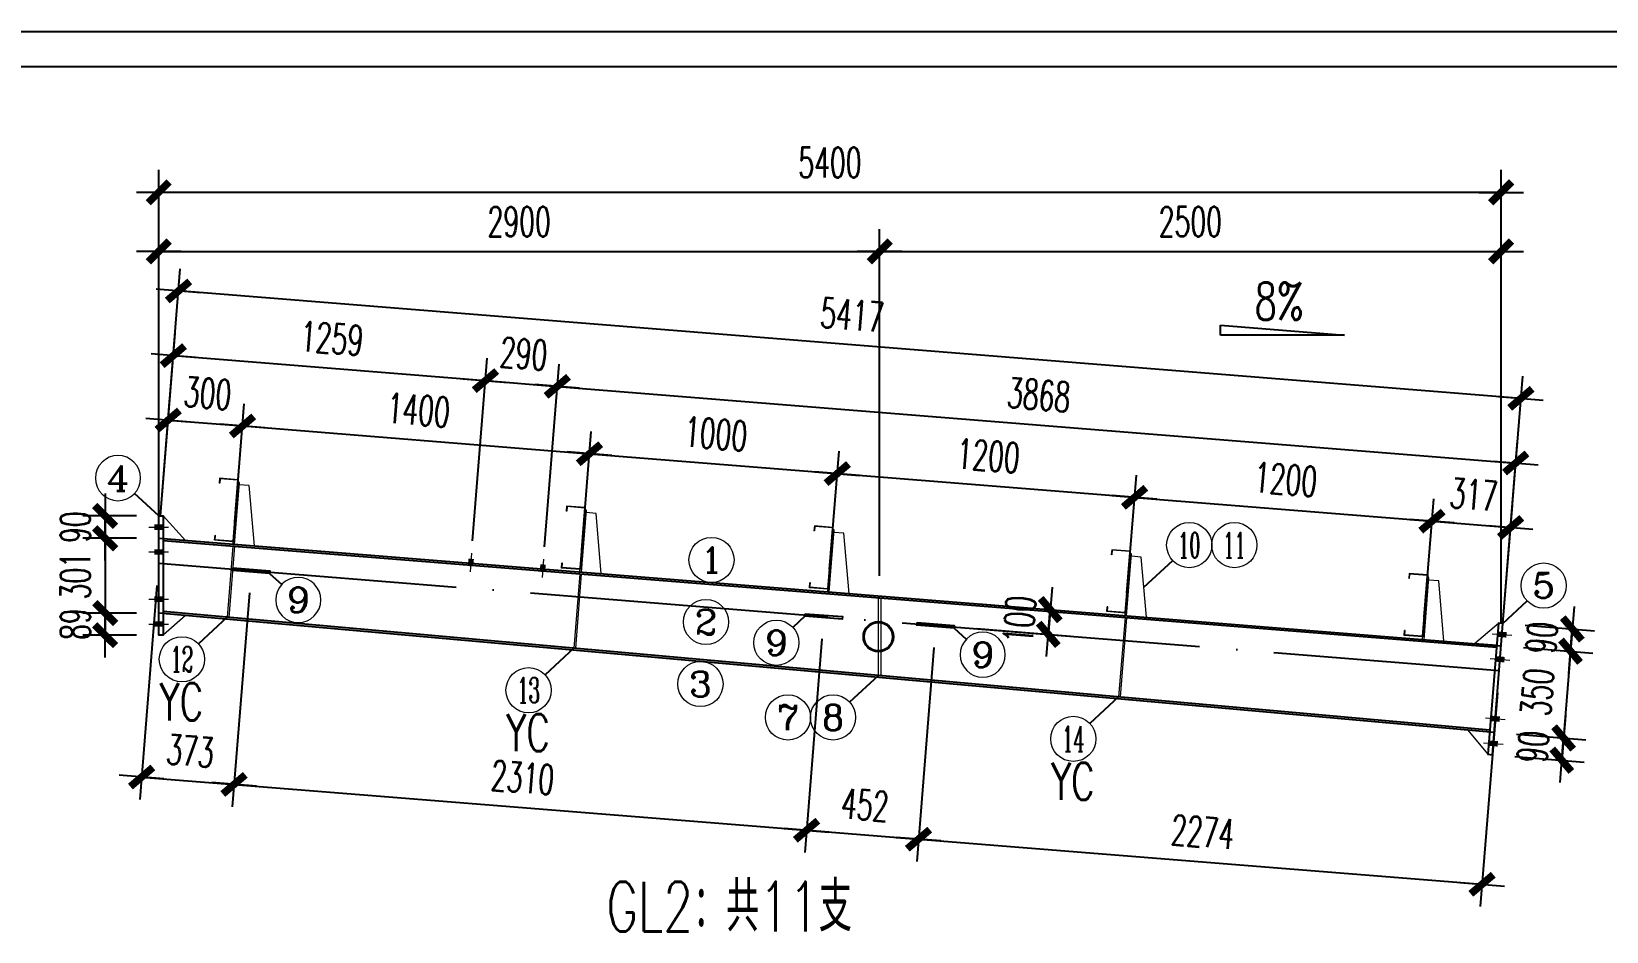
# Model space of a CAD drawing. Header units: inches. Extents: x 129725932 to 129894734, y 55771230 to 55809283.
# Drawn here: x 129803317 to 129809653, y 55805662 to 55809283 of the extents above; entities that cross this region are included whole.
import ezdxf
from ezdxf.enums import TextEntityAlignment as Align

# ---------------------------------------------------------------- set-up
doc = ezdxf.new("R2010")
doc.units = ezdxf.units.IN
doc.header["$MEASUREMENT"] = 0
doc.linetypes.add('ACAD_ISO04W100', pattern=[30, 24, -3, 0, -3])
for name, color, linetype in [('8', 4, 'Continuous'), ('TK', 140, 'Continuous'), ('尺寸标注', 8, 'Continuous'), ('文字', 4, 'Continuous'), ('细线', 37, 'Continuous'), ('轴线', 1, 'ACAD_ISO04W100'), ('钢柱', 6, 'Continuous'), ('钢梁', 3, 'Continuous')]:
    doc.layers.add(name, color=color, linetype=linetype)
for name, color, linetype, lineweight in [('Bolt', 252, 'Continuous', 9), ('灰线', 253, 'Continuous', 5), ('钢架', 7, 'Continuous', 25), ('黄线', 2, 'Continuous', 13)]:
    doc.layers.add(name, color=color, linetype=linetype, lineweight=lineweight)
doc.styles.add('ARIAL', font='swisscl.ttf', dxfattribs={"width": 0.7})
doc.styles.add('COMPLEX', font='COMPLEX')
doc.styles.add('DIM_FONT', font='romans.shx', dxfattribs={"width": 0.618, "bigfont": '1hztxt.shx'})
doc.styles.add('HZXY', font='romand.shx', dxfattribs={"bigfont": 'hzxy.shx'})
doc.dimstyles.new('WGH(1)', dxfattribs={"dimscale": 1.2, "dimtxt": 100, "dimasz": 0.5, "dimexe": 75, "dimexo": 75, "dimgap": 50, "dimtad": 1, "dimdec": 0, "dimzin": 0, "dimdsep": 46, "dimtxsty": 'DIM_FONT', "dimblk1": '_DIMX', "dimblk2": '_DIMX', "dimsah": 1, "dimcen": 0.09, "dimclrd": 3, "dimclre": 3, "dimclrt": 7, "dimadec": 0, "dimazin": 0, "dimtfac": 1, "dimtdec": 0, "dimtix": 1, "dimtmove": 2, "dimatfit": 3, "dimldrblk": '_DIMX', "dimfxl": 0, "dimtolj": 1, "dimtzin": 0, "dimarcsym": 0})

# ---------------------------------------------------------------- blocks, each defined once
blk = doc.blocks.new('TK')
at = {"layer": 'TK', "lineweight": -3}
for p, q in [((6334425.8, 2870306.6), (6350948.5, 2870306.6)), ((6334425.8, 2870306.6), (6350948.5, 2870306.6)), ((6334425.8, 2870306.6), (6350948.5, 2870306.6)), ((6334425.8, 2870306.6), (6350948.5, 2870306.6)), ((6334917, 2870110.2), (6350752, 2870110.2)), ((6334917, 2870110.2), (6350752, 2870110.2))]:
    blk.add_line(p, q, dxfattribs=at)
for tag, height, style, width, p in [('PROJECT-NAME', 98.2, 'HZXY', 0.8, (6344531.8, 2859366.2)), ('ITEM-NAME', 98.2, 'HZXY', 0.8, (6346423, 2859369.9)), ('DISCIPLINE', 58.9, 'HZXY', 1, (6349472.7, 2859435.4)), ('STATUS', 58.9, 'HZXY', 0.8, (6350406.5, 2859350.8)), ('版本号', 58.9, 'HZXY', 1, (6342281.9, 2859251.5)), ('REWORK-DATE', 58.9, 'ARIAL', 1, (6342814.4, 2859259)), ('DRAWING-TITLE', 98.2, 'HZXY', 0.8, (6347969.5, 2859229.5)), ('SCALE', 58.9, 'ARIAL', 1, (6349470.2, 2859271.1)), ('DRAWING-TITLE', 98.2, 'HZXY', 0.8, (6347970.5, 2859098.8)), ('版本号', 58.9, 'HZXY', 1, (6342281.9, 2859078.2)), ('REWORK-DATE', 58.9, 'ARIAL', 1, (6342814.4, 2859087.1)), ('DATE', 58.9, 'ARIAL', 1, (6349468, 2859092.1)), ('PROJECT-NUMBER', 58.9, 'ARIAL', 0.9, (6350395.7, 2859013.3)), ('DRAWING-TITLE', 98.2, 'HZXY', 0.8, (6347972.1, 2858962.5)), ('版本号', 58.9, 'HZXY', 1, (6342281.9, 2858912.2)), ('REWORK-DATE', 58.9, 'ARIAL', 1, (6342814.4, 2858915.2)), ('DRAWING-NUMBER', 58.9, 'ARIAL', 1, (6349470.8, 2858922))]:
    blk.add_attdef(tag, text='', height=height, dxfattribs=dict(at, style=style, width=width)).set_placement(p, align=Align.MIDDLE)
blk = doc.blocks.new('CC250')
at = {"layer": '黄线'}
for p, q in [((128542847.9, 56084036), (128542863.8, 56084278.8)), ((128542863.8, 56084278.8), (128542903.6, 56084282.7)), ((128542902.6, 56084292.7), (128542908.6, 56084293.3)), ((128542927.5, 56084043.9), (128542902.6, 56084292.7)), ((128542906.6, 56084252.9), (128542914.7, 56084253.7)), ((128542907.6, 56084303.2), (128542982.2, 56084310.7)), ((128542907.6, 56084303.2), (128542932.4, 56084054.5)), ((128542933.4, 56084044.5), (128542908.6, 56084293.3)), ((128542910, 56084301.3), (128542980.2, 56084308.3)), ((128542910, 56084301.3), (128542934.4, 56084056.9)), ((128542980.2, 56084308.3), (128542982, 56084290.6)), ((128542982, 56084290.6), (128542984.2, 56084290.8)), ((128542982.2, 56084310.7), (128542984.2, 56084290.8)), ((128542921.5, 56084103.6), (128542929.6, 56084104.4)), ((128542932.4, 56084054.5), (128543007.1, 56084061.9)), ((128542934.4, 56084056.9), (128543004.7, 56084063.9)), ((128543002.9, 56084081.6), (128543005.1, 56084081.8)), ((128543004.7, 56084063.9), (128543002.9, 56084081.6)), ((128543007.1, 56084061.9), (128543005.1, 56084081.8)), ((128542933.4, 56084044.5), (128542847.9, 56084036))]:
    blk.add_line(p, q, dxfattribs=at)
at = {"layer": '黄线', "const_width": 14}
for points in [[(128542906.6, 56084252.9), (128542914.7, 56084253.7)], [(128542921.5, 56084103.6), (128542929.6, 56084104.4)]]:
    blk.add_lwpolyline(points, dxfattribs=at)
blk = doc.blocks.new('轴线标号')
at = {"lineweight": 13}
blk.add_circle((0, 0), 0.5, dxfattribs=at)
at = {"layer": '钢架', "lineweight": 13, "style": 'COMPLEX', "width": 1.041667}
blk.add_attdef('A', text='', height=0.56, dxfattribs=at).set_placement((-0.25, -0.28), (0.25, -0.28), align=Align.FIT)
blk = doc.blocks.new('_DIMX')
blk.add_line((-150, 0), (150, 0))
at = {"const_width": 50}
blk.add_lwpolyline([(-70, -70), (70, 70)], dxfattribs=at)
blk = doc.blocks.new('*D316')
at = {"layer": 'Defpoints', "color": 0}
for p in [(129803829.1, 55807334.2), (129803613.7, 55807244.2), (129803829.1, 55807244.2)]:
    blk.add_point(p, dxfattribs=at)
at = {"layer": '尺寸标注', "color": 3, "lineweight": -2}
for p, q in [((129803739.1, 55807334.2), (129803523.7, 55807334.2)), ((129803613.7, 55807334.8), (129803613.7, 55807335.4)), ((129803613.7, 55807334.2), (129803613.7, 55807244.2)), ((129803739.1, 55807244.2), (129803523.7, 55807244.2)), ((129803613.7, 55807243.6), (129803613.7, 55807243))]:
    blk.add_line(p, q, dxfattribs=at)
at = {"layer": '尺寸标注', "color": 3, "lineweight": -2, "xscale": 0.5999999999999995, "yscale": 0.5999999999999995, "zscale": 0.5999999999999995}
for p, rotation in [((129803613.7, 55807334.2), 270), ((129803613.7, 55807244.2), 90)]:
    blk.add_blockref('_DIMX', p, dxfattribs=dict(at, rotation=rotation))
at = {"layer": '尺寸标注', "color": 7, "insert": (129803493.7, 55807289.2), "char_height": 120, "attachment_point": 5, "rotation": 90, "style": 'DIM_FONT'}
blk.add_mtext('\\A1;90', dxfattribs=at)
blk = doc.blocks.new('*D317')
at = {"layer": 'Defpoints', "color": 0}
for p in [(129803829.1, 55807244.2), (129803613.7, 55806943.3), (129803829.1, 55806943.3)]:
    blk.add_point(p, dxfattribs=at)
at = {"layer": '尺寸标注', "color": 3, "lineweight": -2}
for p, q in [((129803739.1, 55807244.2), (129803523.7, 55807244.2)), ((129803613.7, 55807243.6), (129803613.7, 55806943.9)), ((129803739.1, 55806943.3), (129803523.7, 55806943.3))]:
    blk.add_line(p, q, dxfattribs=at)
at = {"layer": '尺寸标注', "color": 3, "lineweight": -2, "xscale": 0.5999999999999995, "yscale": 0.5999999999999995, "zscale": 0.5999999999999995}
for p, rotation in [((129803613.7, 55807244.2), 90), ((129803613.7, 55806943.3), 270)]:
    blk.add_blockref('_DIMX', p, dxfattribs=dict(at, rotation=rotation))
at = {"layer": '尺寸标注', "color": 7, "insert": (129803493.7, 55807093.8), "char_height": 120, "attachment_point": 5, "rotation": 90, "style": 'DIM_FONT'}
blk.add_mtext('\\A1;301', dxfattribs=at)
blk = doc.blocks.new('*D318')
at = {"layer": 'Defpoints', "color": 0}
for p in [(129803829.1, 55806943.3), (129803613.7, 55806854.2), (129803829.1, 55806854.2)]:
    blk.add_point(p, dxfattribs=at)
at = {"layer": '尺寸标注', "color": 3, "lineweight": -2}
for p, q in [((129803739.1, 55806943.3), (129803523.7, 55806943.3)), ((129803613.7, 55806943.9), (129803613.7, 55806944.5)), ((129803613.7, 55806943.3), (129803613.7, 55806854.2)), ((129803739.1, 55806854.2), (129803523.7, 55806854.2)), ((129803613.7, 55806853.6), (129803613.7, 55806853))]:
    blk.add_line(p, q, dxfattribs=at)
at = {"layer": '尺寸标注', "color": 3, "lineweight": -2, "xscale": 0.5999999999999995, "yscale": 0.5999999999999995, "zscale": 0.5999999999999995}
for p, rotation in [((129803613.7, 55806943.3), 270), ((129803613.7, 55806854.2), 90)]:
    blk.add_blockref('_DIMX', p, dxfattribs=dict(at, rotation=rotation))
at = {"layer": '尺寸标注', "color": 7, "insert": (129803493.7, 55806898.8), "char_height": 120, "attachment_point": 5, "rotation": 90, "style": 'DIM_FONT'}
blk.add_mtext('\\A1;89', dxfattribs=at)
blk = doc.blocks.new('*D319')
at = {"layer": 'Defpoints', "color": 0}
for p in [(129809236.3, 55806901.9), (129809229.1, 55806812.2), (129809508.3, 55806789.9)]:
    blk.add_point(p, dxfattribs=at)
at = {"layer": '尺寸标注', "color": 3, "lineweight": -2}
for p, q in [((129809326, 55806894.8), (129809605.2, 55806872.4)), ((129809515.5, 55806879.6), (129809508.3, 55806789.9)), ((129809515.5, 55806880.2), (129809515.6, 55806880.8)), ((129809318.8, 55806805.1), (129809598, 55806782.7)), ((129809508.3, 55806789.3), (129809508.2, 55806788.7))]:
    blk.add_line(p, q, dxfattribs=at)
at = {"layer": '尺寸标注', "color": 3, "lineweight": -2, "xscale": 0.5999999999999995, "yscale": 0.5999999999999995, "zscale": 0.5999999999999995}
for p, rotation in [((129809515.5, 55806879.6), 265.4260787487988), ((129809508.3, 55806789.9), 85.4260787487988)]:
    blk.add_blockref('_DIMX', p, dxfattribs=dict(at, rotation=rotation))
at = {"layer": '尺寸标注', "color": 7, "insert": (129809392.3, 55806844.3), "char_height": 120, "attachment_point": 5, "rotation": 85.42608, "style": 'DIM_FONT'}
blk.add_mtext('\\A1;90', dxfattribs=at)
blk = doc.blocks.new('*D320')
at = {"layer": 'Defpoints', "color": 0}
for p in [(129809229.1, 55806812.2), (129809201.2, 55806463.4), (129809480.4, 55806441)]:
    blk.add_point(p, dxfattribs=at)
at = {"layer": '尺寸标注', "color": 3, "lineweight": -2}
for p, q in [((129809318.8, 55806805.1), (129809598, 55806782.7)), ((129809508.3, 55806789.3), (129809480.5, 55806441.6)), ((129809290.9, 55806456.2), (129809570.1, 55806433.8))]:
    blk.add_line(p, q, dxfattribs=at)
at = {"layer": '尺寸标注', "color": 3, "lineweight": -2, "xscale": 0.5999999999999995, "yscale": 0.5999999999999995, "zscale": 0.5999999999999995}
for p, rotation in [((129809508.3, 55806789.9), 85.4260787488094), ((129809480.4, 55806441), 265.4260787488093)]:
    blk.add_blockref('_DIMX', p, dxfattribs=dict(at, rotation=rotation))
at = {"layer": '尺寸标注', "color": 7, "insert": (129809374.7, 55806625), "char_height": 120, "attachment_point": 5, "rotation": 85.42608, "style": 'DIM_FONT'}
blk.add_mtext('\\A1;350', dxfattribs=at)
blk = doc.blocks.new('*D321')
at = {"layer": 'Defpoints', "color": 0}
for p in [(129809201.2, 55806463.4), (129809194, 55806373.6), (129809473.2, 55806351.3)]:
    blk.add_point(p, dxfattribs=at)
at = {"layer": '尺寸标注', "color": 3, "lineweight": -2}
for p, q in [((129809290.9, 55806456.2), (129809570.1, 55806433.8)), ((129809480.4, 55806441), (129809473.2, 55806351.3)), ((129809480.5, 55806441.6), (129809480.5, 55806442.2)), ((129809283.7, 55806366.5), (129809562.9, 55806344.1)), ((129809473.2, 55806350.7), (129809473.1, 55806350.1))]:
    blk.add_line(p, q, dxfattribs=at)
at = {"layer": '尺寸标注', "color": 3, "lineweight": -2, "xscale": 0.5999999999999995, "yscale": 0.5999999999999995, "zscale": 0.5999999999999995}
for p, rotation in [((129809480.4, 55806441), 265.4260787488093), ((129809473.2, 55806351.3), 85.42607874880937)]:
    blk.add_blockref('_DIMX', p, dxfattribs=dict(at, rotation=rotation))
at = {"layer": '尺寸标注', "color": 7, "insert": (129809357.2, 55806405.7), "char_height": 120, "attachment_point": 5, "rotation": 85.42608, "style": 'DIM_FONT'}
blk.add_mtext('\\A1;90', dxfattribs=at)
blk = doc.blocks.new('*D322')
at = {"layer": 'Defpoints', "color": 0}
for p in [(129804166.2, 55807696), (129803829.1, 55807244.2), (129804128.2, 55807220.3)]:
    blk.add_point(p, dxfattribs=at)
at = {"layer": '尺寸标注', "color": 3, "lineweight": -2}
for p, q in [((129803836.3, 55807333.9), (129803874.3, 55807809.7)), ((129804135.3, 55807310), (129804173.4, 55807785.7)), ((129803866.6, 55807720), (129803866, 55807720)), ((129803867.2, 55807719.9), (129804166.2, 55807696)), ((129804166.8, 55807696), (129804167.4, 55807695.9))]:
    blk.add_line(p, q, dxfattribs=at)
at = {"layer": '尺寸标注', "color": 3, "lineweight": -2, "xscale": 0.5999999999999995, "yscale": 0.5999999999999995, "zscale": 0.5999999999999995}
for p, rotation in [((129803867.2, 55807719.9), 355.4260785139456), ((129804166.2, 55807696), 175.4260785139456)]:
    blk.add_blockref('_DIMX', p, dxfattribs=dict(at, rotation=rotation))
at = {"layer": '尺寸标注', "color": 7, "insert": (129804026.3, 55807827.6), "char_height": 120, "attachment_point": 5, "rotation": 355.42608, "style": 'DIM_FONT'}
blk.add_mtext('\\A1;300', dxfattribs=at)
blk = doc.blocks.new('*D323')
at = {"layer": 'Defpoints', "color": 0}
for p in [(129805561.8, 55807584.4), (129804128.2, 55807220.3), (129805523.7, 55807108.7)]:
    blk.add_point(p, dxfattribs=at)
at = {"layer": '尺寸标注', "color": 3, "lineweight": -2}
for p, q in [((129804135.3, 55807310), (129804173.4, 55807785.7)), ((129804166.8, 55807696), (129805561.2, 55807584.4)), ((129805530.9, 55807198.4), (129805568.9, 55807674.1))]:
    blk.add_line(p, q, dxfattribs=at)
at = {"layer": '尺寸标注', "color": 3, "lineweight": -2, "xscale": 0.5999999999999995, "yscale": 0.5999999999999995, "zscale": 0.5999999999999995}
for p, rotation in [((129804166.2, 55807696), 175.4260785139443), ((129805561.8, 55807584.4), 355.4260785139444)]:
    blk.add_blockref('_DIMX', p, dxfattribs=dict(at, rotation=rotation))
at = {"layer": '尺寸标注', "color": 7, "insert": (129804873.6, 55807759.8), "char_height": 120, "attachment_point": 5, "rotation": 355.42608, "style": 'DIM_FONT'}
blk.add_mtext('\\A1;1400', dxfattribs=at)
blk = doc.blocks.new('*D324')
at = {"layer": 'Defpoints', "color": 0}
for p in [(129806558.6, 55807504.6), (129805523.7, 55807108.7), (129806520.5, 55807028.9)]:
    blk.add_point(p, dxfattribs=at)
at = {"layer": '尺寸标注', "color": 3, "lineweight": -2}
for p, q in [((129805530.9, 55807198.4), (129805568.9, 55807674.1)), ((129805562.4, 55807584.3), (129806558, 55807504.7)), ((129806527.7, 55807118.6), (129806565.7, 55807594.3))]:
    blk.add_line(p, q, dxfattribs=at)
at = {"layer": '尺寸标注', "color": 3, "lineweight": -2, "xscale": 0.5999999999999995, "yscale": 0.5999999999999995, "zscale": 0.5999999999999995}
for p, rotation in [((129805561.8, 55807584.4), 175.4260785139443), ((129806558.6, 55807504.6), 355.4260785139444)]:
    blk.add_blockref('_DIMX', p, dxfattribs=dict(at, rotation=rotation))
at = {"layer": '尺寸标注', "color": 7, "insert": (129806069.7, 55807664.1), "char_height": 120, "attachment_point": 5, "rotation": 355.42608, "style": 'DIM_FONT'}
blk.add_mtext('\\A1;1000', dxfattribs=at)
blk = doc.blocks.new('*D325')
at = {"layer": 'Defpoints', "color": 0}
for p in [(129807754.7, 55807408.9), (129806520.5, 55807028.9), (129807716.7, 55806933.2)]:
    blk.add_point(p, dxfattribs=at)
at = {"layer": '尺寸标注', "color": 3, "lineweight": -2}
for p, q in [((129806527.7, 55807118.6), (129806565.7, 55807594.3)), ((129806559.2, 55807504.6), (129807754.1, 55807409)), ((129807723.9, 55807022.9), (129807761.9, 55807498.6))]:
    blk.add_line(p, q, dxfattribs=at)
at = {"layer": '尺寸标注', "color": 3, "lineweight": -2, "xscale": 0.5999999999999995, "yscale": 0.5999999999999995, "zscale": 0.5999999999999995}
for p, rotation in [((129806558.6, 55807504.6), 175.4260785139443), ((129807754.7, 55807408.9), 355.4260785139444)]:
    blk.add_blockref('_DIMX', p, dxfattribs=dict(at, rotation=rotation))
at = {"layer": '尺寸标注', "color": 7, "insert": (129807166.2, 55807576.4), "char_height": 120, "attachment_point": 5, "rotation": 355.42608, "style": 'DIM_FONT'}
blk.add_mtext('\\A1;1200', dxfattribs=at)
blk = doc.blocks.new('*D326')
at = {"layer": 'Defpoints', "color": 0}
for p in [(129808950.9, 55807313.2), (129807716.7, 55806933.2), (129808912.9, 55806837.5)]:
    blk.add_point(p, dxfattribs=at)
at = {"layer": '尺寸标注', "color": 3, "lineweight": -2}
for p, q in [((129807723.9, 55807022.9), (129807761.9, 55807498.6)), ((129807755.3, 55807408.9), (129808950.3, 55807313.3)), ((129808920, 55806927.2), (129808958.1, 55807403))]:
    blk.add_line(p, q, dxfattribs=at)
at = {"layer": '尺寸标注', "color": 3, "lineweight": -2, "xscale": 0.5999999999999995, "yscale": 0.5999999999999995, "zscale": 0.5999999999999995}
for p, rotation in [((129807754.7, 55807408.9), 175.4260785139443), ((129808950.9, 55807313.2), 355.4260785139444)]:
    blk.add_blockref('_DIMX', p, dxfattribs=dict(at, rotation=rotation))
at = {"layer": '尺寸标注', "color": 7, "insert": (129808362.4, 55807480.7), "char_height": 120, "attachment_point": 5, "rotation": 355.42608, "style": 'DIM_FONT'}
blk.add_mtext('\\A1;1200', dxfattribs=at)
blk = doc.blocks.new('*D327')
at = {"layer": 'Defpoints', "color": 0}
for p in [(129809267.2, 55807287.9), (129808912.9, 55806837.5), (129809229.1, 55806812.2)]:
    blk.add_point(p, dxfattribs=at)
at = {"layer": '尺寸标注', "color": 3, "lineweight": -2}
for p, q in [((129808920, 55806927.2), (129808958.1, 55807403)), ((129809236.3, 55806901.9), (129809274.3, 55807377.7)), ((129808951.5, 55807313.2), (129809266.6, 55807288))]:
    blk.add_line(p, q, dxfattribs=at)
at = {"layer": '尺寸标注', "color": 3, "lineweight": -2, "xscale": 0.5999999999999995, "yscale": 0.5999999999999995, "zscale": 0.5999999999999995}
for p, rotation in [((129808950.9, 55807313.2), 175.4260785139443), ((129809267.2, 55807287.9), 355.4260785139444)]:
    blk.add_blockref('_DIMX', p, dxfattribs=dict(at, rotation=rotation))
at = {"layer": '尺寸标注', "color": 7, "insert": (129809118.6, 55807420.2), "char_height": 120, "attachment_point": 5, "rotation": 355.42608, "style": 'DIM_FONT'}
blk.add_mtext('\\A1;317', dxfattribs=at)
blk = doc.blocks.new('*D328')
at = {"layer": 'Defpoints', "color": 0}
for p in [(129805143.4, 55807878.6), (129803829.1, 55807244.2), (129805084.6, 55807143.8)]:
    blk.add_point(p, dxfattribs=at)
at = {"layer": '尺寸标注', "color": 3, "lineweight": -2}
for p, q in [((129803836.3, 55807333.9), (129803895.1, 55808068.8)), ((129803888.5, 55807979), (129805142.8, 55807878.7)), ((129805091.7, 55807233.5), (129805150.5, 55807968.4))]:
    blk.add_line(p, q, dxfattribs=at)
at = {"layer": '尺寸标注', "color": 3, "lineweight": -2, "xscale": 0.5999999999999995, "yscale": 0.5999999999999995, "zscale": 0.5999999999999995}
for p, rotation in [((129803887.9, 55807979.1), 175.426078740437), ((129805143.4, 55807878.6), 355.426078740437)]:
    blk.add_blockref('_DIMX', p, dxfattribs=dict(at, rotation=rotation))
at = {"layer": '尺寸标注', "color": 7, "insert": (129804525.2, 55808048.5), "char_height": 120, "attachment_point": 5, "rotation": 355.42608, "style": 'DIM_FONT'}
blk.add_mtext('\\A1;1259', dxfattribs=at)
blk = doc.blocks.new('*D329')
at = {"layer": 'Defpoints', "color": 0}
for p in [(129805432.4, 55807855.5), (129805084.6, 55807143.8), (129805373.6, 55807120.7)]:
    blk.add_point(p, dxfattribs=at)
at = {"layer": '尺寸标注', "color": 3, "lineweight": -2}
for p, q in [((129805091.7, 55807233.5), (129805150.5, 55807968.4)), ((129805380.8, 55807210.4), (129805439.6, 55807945.2)), ((129805142.8, 55807878.7), (129805142.2, 55807878.7)), ((129805143.4, 55807878.6), (129805432.4, 55807855.5)), ((129805433, 55807855.5), (129805433.6, 55807855.4))]:
    blk.add_line(p, q, dxfattribs=at)
at = {"layer": '尺寸标注', "color": 3, "lineweight": -2, "xscale": 0.5999999999999995, "yscale": 0.5999999999999995, "zscale": 0.5999999999999995}
for p, rotation in [((129805143.4, 55807878.6), 355.426078740438), ((129805432.4, 55807855.5), 175.426078740438)]:
    blk.add_blockref('_DIMX', p, dxfattribs=dict(at, rotation=rotation))
at = {"layer": '尺寸标注', "color": 7, "insert": (129805297.5, 55807986.7), "char_height": 120, "attachment_point": 5, "rotation": 355.42608, "style": 'DIM_FONT'}
blk.add_mtext('\\A1;290', dxfattribs=at)
blk = doc.blocks.new('*D330')
at = {"layer": 'Defpoints', "color": 0}
for p in [(129809287.9, 55807547.1), (129805373.6, 55807120.7), (129809229.1, 55806812.2)]:
    blk.add_point(p, dxfattribs=at)
at = {"layer": '尺寸标注', "color": 3, "lineweight": -2}
for p, q in [((129805380.8, 55807210.4), (129805439.6, 55807945.2)), ((129805433, 55807855.5), (129809287.3, 55807547.1)), ((129809236.3, 55806901.9), (129809295.1, 55807636.8))]:
    blk.add_line(p, q, dxfattribs=at)
at = {"layer": '尺寸标注', "color": 3, "lineweight": -2, "xscale": 0.5999999999999995, "yscale": 0.5999999999999995, "zscale": 0.5999999999999995}
for p, rotation in [((129805432.4, 55807855.5), 175.426078740438), ((129809287.9, 55807547.1), 355.426078740438)]:
    blk.add_blockref('_DIMX', p, dxfattribs=dict(at, rotation=rotation))
at = {"layer": '尺寸标注', "color": 7, "insert": (129807369.7, 55807820.9), "char_height": 120, "attachment_point": 5, "rotation": 355.42608, "style": 'DIM_FONT'}
blk.add_mtext('\\A1;3868', dxfattribs=at)
blk = doc.blocks.new('*D331')
at = {"layer": 'Defpoints', "color": 0}
for p in [(129803908.7, 55808239.2), (129803829.1, 55807244.2), (129809229.1, 55806812.2)]:
    blk.add_point(p, dxfattribs=at)
at = {"layer": '尺寸标注', "color": 3, "lineweight": -2}
for p, q in [((129803836.3, 55807333.9), (129803915.9, 55808328.9)), ((129809308.1, 55807807.2), (129803909.3, 55808239.1)), ((129809236.3, 55806901.9), (129809315.9, 55807896.9))]:
    blk.add_line(p, q, dxfattribs=at)
at = {"layer": '尺寸标注', "color": 3, "lineweight": -2, "xscale": 0.5999999999999995, "yscale": 0.5999999999999995, "zscale": 0.5999999999999995}
for p, rotation in [((129803908.7, 55808239.2), 175.4260787402563), ((129809308.7, 55807807.2), 355.4260787402562)]:
    blk.add_blockref('_DIMX', p, dxfattribs=dict(at, rotation=rotation))
at = {"layer": '尺寸标注', "color": 7, "insert": (129806618.3, 55808142.8), "char_height": 120, "attachment_point": 5, "rotation": 355.42608, "style": 'DIM_FONT'}
blk.add_mtext('\\A1;5417', dxfattribs=at)
blk = doc.blocks.new('*D332')
at = {"layer": 'Defpoints', "color": 0}
for p in [(129806729.1, 55808398.3), (129803829.1, 55807244.2), (129806729.1, 55807003.8)]:
    blk.add_point(p, dxfattribs=at)
at = {"layer": '尺寸标注', "color": 3, "lineweight": -2}
for p, q in [((129803829.1, 55807334.2), (129803829.1, 55808488.3)), ((129806729.1, 55807093.8), (129806729.1, 55808488.3)), ((129803829.7, 55808398.3), (129806728.5, 55808398.3))]:
    blk.add_line(p, q, dxfattribs=at)
at = {"layer": '尺寸标注', "color": 3, "lineweight": -2, "xscale": 0.5999999999999995, "yscale": 0.5999999999999995, "zscale": 0.5999999999999995, "rotation": 180}
blk.add_blockref('_DIMX', (129803829.1, 55808398.3), dxfattribs=at)
at = {"layer": '尺寸标注', "color": 3, "lineweight": -2, "xscale": 0.5999999999999995, "yscale": 0.5999999999999995, "zscale": 0.5999999999999995}
blk.add_blockref('_DIMX', (129806729.1, 55808398.3), dxfattribs=at)
at = {"layer": '尺寸标注', "color": 7, "insert": (129805279.1, 55808518.3), "char_height": 120, "attachment_point": 5, "style": 'DIM_FONT'}
blk.add_mtext('\\A1;2900', dxfattribs=at)
blk = doc.blocks.new('*D333')
at = {"layer": 'Defpoints', "color": 0}
for p in [(129809229.1, 55808398.3), (129806729.1, 55807003.8), (129809229.1, 55806812.2)]:
    blk.add_point(p, dxfattribs=at)
at = {"layer": '尺寸标注', "color": 3, "lineweight": -2}
for p, q in [((129806729.1, 55807093.8), (129806729.1, 55808488.3)), ((129809229.1, 55806902.2), (129809229.1, 55808488.3)), ((129806729.7, 55808398.3), (129809228.5, 55808398.3))]:
    blk.add_line(p, q, dxfattribs=at)
at = {"layer": '尺寸标注', "color": 3, "lineweight": -2, "xscale": 0.5999999999999995, "yscale": 0.5999999999999995, "zscale": 0.5999999999999995, "rotation": 180}
blk.add_blockref('_DIMX', (129806729.1, 55808398.3), dxfattribs=at)
at = {"layer": '尺寸标注', "color": 3, "lineweight": -2, "xscale": 0.5999999999999995, "yscale": 0.5999999999999995, "zscale": 0.5999999999999995}
blk.add_blockref('_DIMX', (129809229.1, 55808398.3), dxfattribs=at)
at = {"layer": '尺寸标注', "color": 7, "insert": (129807979.1, 55808518.3), "char_height": 120, "attachment_point": 5, "style": 'DIM_FONT'}
blk.add_mtext('\\A1;2500', dxfattribs=at)
blk = doc.blocks.new('*D334')
at = {"layer": 'Defpoints', "color": 0}
for p in [(129803829.1, 55808636), (129803829.1, 55807244.2), (129809229.1, 55806812.2)]:
    blk.add_point(p, dxfattribs=at)
at = {"layer": '尺寸标注', "color": 3, "lineweight": -2}
for p, q in [((129803829.1, 55807334.2), (129803829.1, 55808726)), ((129809229.1, 55806902.2), (129809229.1, 55808726)), ((129809228.5, 55808636), (129803829.7, 55808636))]:
    blk.add_line(p, q, dxfattribs=at)
at = {"layer": '尺寸标注', "color": 3, "lineweight": -2, "xscale": 0.5999999999999995, "yscale": 0.5999999999999995, "zscale": 0.5999999999999995, "rotation": 180}
blk.add_blockref('_DIMX', (129803829.1, 55808636), dxfattribs=at)
at = {"layer": '尺寸标注', "color": 3, "lineweight": -2, "xscale": 0.5999999999999995, "yscale": 0.5999999999999995, "zscale": 0.5999999999999995}
blk.add_blockref('_DIMX', (129809229.1, 55808636), dxfattribs=at)
at = {"layer": '尺寸标注', "color": 7, "insert": (129806529.1, 55808756), "char_height": 120, "attachment_point": 5, "style": 'DIM_FONT'}
blk.add_mtext('\\A1;5400', dxfattribs=at)
blk = doc.blocks.new('*D335')
at = {"layer": 'Defpoints', "color": 0}
for p in [(129803829.1, 55807143.9), (129804200.9, 55807114.2), (129804132.1, 55806254)]:
    blk.add_point(p, dxfattribs=at)
at = {"layer": '尺寸标注', "color": 3, "lineweight": -2}
for p, q in [((129803821.9, 55807054.2), (129803753.1, 55806194)), ((129804193.7, 55807024.5), (129804124.9, 55806164.3)), ((129803760.9, 55806283.7), (129804131.5, 55806254))]:
    blk.add_line(p, q, dxfattribs=at)
at = {"layer": '尺寸标注', "color": 3, "lineweight": -2, "xscale": 0.5999999999999995, "yscale": 0.5999999999999995, "zscale": 0.5999999999999995}
for p, rotation in [((129803760.3, 55806283.7), 175.4260667029471), ((129804132.1, 55806254), 355.426066702947)]:
    blk.add_blockref('_DIMX', p, dxfattribs=dict(at, rotation=rotation))
at = {"layer": '尺寸标注', "color": 7, "insert": (129803955.8, 55806388.5), "char_height": 120, "attachment_point": 5, "rotation": 355.42607, "style": 'DIM_FONT'}
blk.add_mtext('\\A1;373', dxfattribs=at)
blk = doc.blocks.new('*D336')
at = {"layer": 'Defpoints', "color": 0}
for p in [(129804200.9, 55807114.2), (129806504, 55806929.9), (129806435.2, 55806069.7)]:
    blk.add_point(p, dxfattribs=at)
at = {"layer": '尺寸标注', "color": 3, "lineweight": -2}
for p, q in [((129804193.7, 55807024.5), (129804124.9, 55806164.3)), ((129806496.8, 55806840.2), (129806428, 55805980)), ((129804132.7, 55806253.9), (129806434.6, 55806069.8))]:
    blk.add_line(p, q, dxfattribs=at)
at = {"layer": '尺寸标注', "color": 3, "lineweight": -2, "xscale": 0.5999999999999995, "yscale": 0.5999999999999995, "zscale": 0.5999999999999995}
for p, rotation in [((129804132.1, 55806254), 175.426066702947), ((129806435.2, 55806069.7), 355.426066702947)]:
    blk.add_blockref('_DIMX', p, dxfattribs=dict(at, rotation=rotation))
at = {"layer": '尺寸标注', "color": 7, "insert": (129805293.2, 55806281.5), "char_height": 120, "attachment_point": 5, "rotation": 355.42607, "style": 'DIM_FONT'}
blk.add_mtext('\\A1;2310', dxfattribs=at)
blk = doc.blocks.new('*D337')
at = {"layer": 'Defpoints', "color": 0}
for p in [(129806504, 55806929.9), (129806954.3, 55806893.9), (129806885.5, 55806033.7)]:
    blk.add_point(p, dxfattribs=at)
at = {"layer": '尺寸标注', "color": 3, "lineweight": -2}
for p, q in [((129806496.8, 55806840.2), (129806428, 55805980)), ((129806947.1, 55806804.2), (129806878.3, 55805944)), ((129806435.8, 55806069.7), (129806884.9, 55806033.7))]:
    blk.add_line(p, q, dxfattribs=at)
at = {"layer": '尺寸标注', "color": 3, "lineweight": -2, "xscale": 0.5999999999999995, "yscale": 0.5999999999999995, "zscale": 0.5999999999999995}
for p, rotation in [((129806435.2, 55806069.7), 175.426066702947), ((129806885.5, 55806033.7), 355.426066702947)]:
    blk.add_blockref('_DIMX', p, dxfattribs=dict(at, rotation=rotation))
at = {"layer": '尺寸标注', "color": 7, "insert": (129806669.9, 55806171.3), "char_height": 120, "attachment_point": 5, "rotation": 355.42607, "style": 'DIM_FONT'}
blk.add_mtext('\\A1;452', dxfattribs=at)
blk = doc.blocks.new('*D338')
at = {"layer": 'Defpoints', "color": 0}
for p in [(129806954.3, 55806893.9), (129809221.1, 55806712.6), (129809152.3, 55805852.3)]:
    blk.add_point(p, dxfattribs=at)
at = {"layer": '尺寸标注', "color": 3, "lineweight": -2}
for p, q in [((129806947.1, 55806804.2), (129806878.3, 55805944)), ((129809214, 55806622.8), (129809145.1, 55805762.6)), ((129806886.1, 55806033.6), (129809151.7, 55805852.4))]:
    blk.add_line(p, q, dxfattribs=at)
at = {"layer": '尺寸标注', "color": 3, "lineweight": -2, "xscale": 0.5999999999999995, "yscale": 0.5999999999999995, "zscale": 0.5999999999999995}
for p, rotation in [((129806885.5, 55806033.7), 175.426066702947), ((129809152.3, 55805852.3), 355.426066702947)]:
    blk.add_blockref('_DIMX', p, dxfattribs=dict(at, rotation=rotation))
at = {"layer": '尺寸标注', "color": 7, "insert": (129808028.5, 55806062.6), "char_height": 120, "attachment_point": 5, "rotation": 355.42607, "style": 'DIM_FONT'}
blk.add_mtext('\\A1;2274', dxfattribs=at)
blk = doc.blocks.new('*D339')
at = {"layer": 'Defpoints', "color": 0}
for p in [(129807037, 55806987.6), (129807415.4, 55806957.3), (129807029, 55806887.9)]:
    blk.add_point(p, dxfattribs=at)
at = {"layer": '尺寸标注', "color": 3, "lineweight": -2}
for p, q in [((129807126.7, 55806980.4), (129807505.1, 55806950.2)), ((129807407.4, 55806857.7), (129807415.4, 55806957.3)), ((129807415.4, 55806957.9), (129807415.5, 55806958.5)), ((129807118.7, 55806880.7), (129807497.1, 55806850.5)), ((129807407.3, 55806857.1), (129807407.3, 55806856.5))]:
    blk.add_line(p, q, dxfattribs=at)
at = {"layer": '尺寸标注', "color": 3, "lineweight": -2, "xscale": 0.5999999999999995, "yscale": 0.5999999999999995, "zscale": 0.5999999999999995}
for p, rotation in [((129807415.4, 55806957.3), 265.4260787349928), ((129807407.4, 55806857.7), 85.42607873499277)]:
    blk.add_blockref('_DIMX', p, dxfattribs=dict(at, rotation=rotation))
at = {"layer": '尺寸标注', "color": 7, "insert": (129807291.8, 55806917.1), "char_height": 120, "attachment_point": 5, "rotation": 85.42608, "style": 'DIM_FONT'}
blk.add_mtext('\\A1;100', dxfattribs=at)

msp = doc.modelspace()

# ---------------------------------------------------------------- linework, layer by layer
for p, q in [((129803829.1, 55807334.2), (129803731.6, 55807424.3)), ((129807792, 55807047.6), (129807908.1, 55807154.8)), ((129804275.3, 55807103.2), (129804324.1, 55807058.2)), ((129809236.3, 55806901.9), (129809333.8, 55806992)), ((129804104.7, 55806926.7), (129803988.6, 55806819.5)), ((129806428.8, 55806930.9), (129806380, 55806885.9)), ((129807028.6, 55806882.9), (129807077.4, 55806837.9)), ((129805499.2, 55806802.1), (129805383.1, 55806694.9)), ((129806724.1, 55806692.7), (129806608.1, 55806585.5)), ((129807690.5, 55806606.3), (129807574.5, 55806499.2))]:
    msp.add_line(p, q)
at = {"layer": '8'}
for radius in [60.5, 57.2]:
    msp.add_circle((129806724.1, 55806848.2), radius, dxfattribs=at)
at = {"layer": 'Bolt'}
for p, q in [((129803789.1, 55807289.2), (129803869.1, 55807289.2)), ((129803789.1, 55807189.2), (129803869.1, 55807189.2)), ((129805087.8, 55807183.7), (129805081.9, 55807109.9)), ((129805376.8, 55807160.5), (129805370.9, 55807086.8)), ((129803789.1, 55806999.2), (129803869.1, 55806999.2)), ((129803789.1, 55806899.2), (129803869.1, 55806899.2)), ((129809192.8, 55806860.3), (129809272.6, 55806853.9)), ((129809184.9, 55806760.6), (129809264.6, 55806754.2)), ((129809165.7, 55806521.4), (129809245.5, 55806515)), ((129809157.7, 55806421.7), (129809237.5, 55806415.3))]:
    msp.add_line(p, q, dxfattribs=at)
at = {"layer": 'Bolt', "const_width": 22}
for points in [[(129803847.1, 55807289.2), (129803811.1, 55807289.2)], [(129803847.1, 55807189.2), (129803811.1, 55807189.2)], [(129804201.3, 55807119.2), (129804200.5, 55807109.2)], [(129805083.6, 55807131.8), (129805086, 55807161.7)], [(129805372.7, 55807108.7), (129805375.1, 55807138.6)], [(129803847.1, 55806999.2), (129803811.1, 55806999.2)], [(129806504.3, 55806934.9), (129806503.6, 55806924.9)], [(129803847.1, 55806899.2), (129803811.1, 55806899.2)], [(129806954.7, 55806898.9), (129806953.9, 55806888.9)], [(129809250.6, 55806855.7), (129809214.8, 55806858.5)], [(129809242.7, 55806756), (129809206.8, 55806758.8)], [(129809223.5, 55806516.7), (129809187.6, 55806519.6)], [(129809215.6, 55806417.1), (129809179.7, 55806419.9)]]:
    msp.add_lwpolyline(points, dxfattribs=at)
at = {"layer": '灰线'}
for p, q in [((129804127.5, 55807212.3), (129804104.7, 55806926.7)), ((129804133.5, 55807211.9), (129804110.6, 55806926.2)), ((129805523.1, 55807100.7), (129805499.2, 55806802.1)), ((129805529, 55807100.2), (129805505.1, 55806801.6)), ((129807716.1, 55806925.3), (129807690.5, 55806606.3)), ((129807722, 55806924.8), (129807696.5, 55806605.8))]:
    msp.add_line(p, q, dxfattribs=at)
for points in [[(129803847.1, 55807334.2), (129803847.1, 55807242.8), (129803936.8, 55807235.6), (129803847.1, 55807334.2)], [(129803847.1, 55806854.2), (129803847.1, 55806941.7), (129803936.8, 55806933.7), (129803847.1, 55806854.2)], [(129809218.3, 55806903.4), (129809211.2, 55806813.7), (129809121.5, 55806820.8), (129809218.3, 55806903.4)], [(129809176.1, 55806375.1), (129809183.3, 55806465), (129809093.6, 55806473), (129809176.1, 55806375.1)]]:
    msp.add_lwpolyline(points, dxfattribs=at)
msp.add_lwpolyline([(129806724.1, 55807003.8), (129806734.1, 55807003.8), (129806734.1, 55806692.7), (129806724.1, 55806692.7)], close=True, dxfattribs=at)
at = {"layer": '轴线', "ltscale": 50}
msp.add_line((129803829.1, 55807143.9), (129809221.1, 55806712.6), dxfattribs=at)
at = {"layer": '钢柱'}
for p, q in [((129808099.6, 55808061.4), (129808099.6, 55808101.4)), ((129808099.6, 55808101.4), (129808599.6, 55808061.4)), ((129808599.6, 55808061.4), (129808099.6, 55808061.4))]:
    msp.add_line(p, q, dxfattribs=at)
at = {"layer": '钢梁'}
for p, q in [((129803829.1, 55807244.2), (129809229.1, 55806812.2)), ((129803847.1, 55807234.8), (129809210.5, 55806805.7)), ((129809201.2, 55806463.4), (129803829.1, 55806943.3)), ((129809183.9, 55806472.9), (129803847.1, 55806949.7))]:
    msp.add_line(p, q, dxfattribs=at)
for points in [[(129803829.1, 55807334.2), (129803847.1, 55807334.2), (129803847.1, 55806854.2), (129803829.1, 55806854.2)], [(129804126.6, 55807125.1), (129804276.1, 55807113.2), (129804275.3, 55807103.2), (129804125.8, 55807115.2)], [(129806429.6, 55806940.9), (129806579.1, 55806928.9), (129806578.3, 55806919), (129806428.8, 55806930.9)], [(129806879.9, 55806904.9), (129807029.4, 55806892.9), (129807028.6, 55806882.9), (129806879.1, 55806894.9)], [(129809236.3, 55806901.9), (129809218.3, 55806903.4), (129809176.1, 55806375.1), (129809194, 55806373.6)]]:
    msp.add_lwpolyline(points, close=True, dxfattribs=at)

# ---------------------------------------------------------------- block references
at = {"xscale": 0.7173618336110094, "yscale": 0.7173618301973851, "zscale": 0.7173618351155617}
msp.add_blockref('TK', (125258651.1, 53750234.7), dxfattribs=at)
ref = msp.add_blockref('轴线标号', (129803665.2, 55807486.3), dxfattribs=dict(xscale=-181.6396958827972, yscale=181.6396958827972, zscale=181.6396958822698, rotation=2.726213654824505e-07))
ref.add_attrib('A', '4', dxfattribs={"layer": '钢架', "lineweight": 13, "height": 101.7, "rotation": 0, "style": 'COMPLEX', "width": 1.171875}).set_placement((129803619.8, 55807435.5), (129803710.6, 55807435.5), align=Align.FIT)
ref = msp.add_blockref('轴线标号', (129807974.4, 55807216.8), dxfattribs=dict(xscale=181.6396958827972, yscale=181.6396958827972, zscale=181.6396958822698, rotation=359.9999997273787))
ref.add_attrib('A', '10', dxfattribs={"layer": '钢架', "lineweight": 13, "height": 101.72, "style": 'COMPLEX', "width": 0.646552}).set_placement((129807929, 55807165.9), (129808019.8, 55807165.9), align=Align.FIT)
ref = msp.add_blockref('轴线标号', (129808156.1, 55807216.8), dxfattribs=dict(xscale=181.6396958827972, yscale=181.6396958827972, zscale=181.6396958822698, rotation=359.9999997273787))
ref.add_attrib('A', '11', dxfattribs={"layer": '钢架', "lineweight": 13, "height": 101.72, "style": 'COMPLEX', "width": 0.78125}).set_placement((129808110.7, 55807165.9), (129808201.5, 55807165.9), align=Align.FIT)
ref = msp.add_blockref('轴线标号', (129806052.8, 55807157.2), dxfattribs=dict(xscale=181.6396958827972, yscale=181.6396958827972, zscale=181.6396958822698, rotation=179.9999997362239))
ref.add_attrib('A', '1', dxfattribs={"layer": '钢架', "lineweight": 13, "height": 101.7, "rotation": 0, "style": 'COMPLEX', "width": 2.083333}).set_placement((129806007.4, 55807106.3), (129806098.2, 55807106.3), align=Align.FIT)
ref = msp.add_blockref('轴线标号', (129809400.2, 55807054), dxfattribs=dict(xscale=181.6396958827972, yscale=181.6396958827972, zscale=181.6396958822698, rotation=359.9999997273786))
ref.add_attrib('A', '5', dxfattribs={"layer": '钢架', "lineweight": 13, "height": 101.7, "rotation": 360, "style": 'COMPLEX', "width": 1.339286}).set_placement((129809354.8, 55807003.2), (129809445.6, 55807003.2), align=Align.FIT)
ref = msp.add_blockref('轴线标号', (129804390.4, 55806996.1), dxfattribs=dict(xscale=-181.6396958827972, yscale=181.6396958827972, zscale=181.6396958822698, rotation=180.0000002726214))
ref.add_attrib('A', '9', dxfattribs={"layer": '钢架', "lineweight": 13, "height": 101.7, "style": 'COMPLEX', "width": 1.339286}).set_placement((129804345, 55806945.3), (129804435.8, 55806945.3), align=Align.FIT)
ref = msp.add_blockref('轴线标号', (129806030.5, 55806907.5), dxfattribs=dict(xscale=181.6396958827972, yscale=181.6396958827972, zscale=181.6396958822698, rotation=179.9999997362239))
ref.add_attrib('A', '2', dxfattribs={"layer": '钢架', "lineweight": 13, "height": 101.7, "rotation": 0, "style": 'COMPLEX', "width": 1.339286}).set_placement((129805985.1, 55806856.6), (129806075.9, 55806856.6), align=Align.FIT)
ref = msp.add_blockref('轴线标号', (129806313.7, 55806823.9), dxfattribs=dict(xscale=181.6396958827972, yscale=181.6396958827972, zscale=181.6396958822698, rotation=179.9999997273786))
ref.add_attrib('A', '9', dxfattribs={"layer": '钢架', "lineweight": 13, "height": 101.7, "style": 'COMPLEX', "width": 1.339286}).set_placement((129806268.3, 55806773), (129806359.1, 55806773), align=Align.FIT)
ref = msp.add_blockref('轴线标号', (129803922.3, 55806757.5), dxfattribs=dict(xscale=181.6396958827972, yscale=181.6396958827972, zscale=181.6396958822698, rotation=179.9999997273786))
ref.add_attrib('A', '12', dxfattribs={"layer": '钢架', "lineweight": 13, "height": 101.72, "style": 'COMPLEX', "width": 0.646552}).set_placement((129803876.9, 55806706.6), (129803967.7, 55806706.6), align=Align.FIT)
ref = msp.add_blockref('轴线标号', (129807143.8, 55806775.9), dxfattribs=dict(xscale=-181.6396958827972, yscale=181.6396958827972, zscale=181.6396958822698, rotation=180.0000002726214))
ref.add_attrib('A', '9', dxfattribs={"layer": '钢架', "lineweight": 13, "height": 101.7, "style": 'COMPLEX', "width": 1.339286}).set_placement((129807098.3, 55806725), (129807189.2, 55806725), align=Align.FIT)
ref = msp.add_blockref('轴线标号', (129806008.2, 55806657.8), dxfattribs=dict(xscale=181.6396958827972, yscale=181.6396958827972, zscale=181.6396958822698, rotation=179.9999997362239))
ref.add_attrib('A', '3', dxfattribs={"layer": '钢架', "lineweight": 13, "height": 101.7, "rotation": 0, "style": 'COMPLEX', "width": 1.339286}).set_placement((129805962.8, 55806606.9), (129806053.6, 55806606.9), align=Align.FIT)
ref = msp.add_blockref('轴线标号', (129805316.8, 55806632.9), dxfattribs=dict(xscale=181.6396958827972, yscale=181.6396958827972, zscale=181.6396958822698, rotation=179.9999997273786))
ref.add_attrib('A', '13', dxfattribs={"layer": '钢架', "lineweight": 13, "height": 101.72, "style": 'COMPLEX', "width": 0.646552}).set_placement((129805271.4, 55806582.1), (129805362.2, 55806582.1), align=Align.FIT)
ref = msp.add_blockref('轴线标号', (129806360.1, 55806523.5), dxfattribs=dict(xscale=181.6396958827972, yscale=181.6396958827972, zscale=181.6396958822698, rotation=179.9999997273786))
ref.add_attrib('A', '7', dxfattribs={"layer": '钢架', "lineweight": 13, "height": 101.7, "style": 'COMPLEX', "width": 1.339286}).set_placement((129806314.7, 55806472.6), (129806405.5, 55806472.6), align=Align.FIT)
ref = msp.add_blockref('轴线标号', (129806541.7, 55806523.5), dxfattribs=dict(xscale=181.6396958827972, yscale=181.6396958827972, zscale=181.6396958822698, rotation=179.9999997273786))
ref.add_attrib('A', '8', dxfattribs={"layer": '钢架', "lineweight": 13, "height": 101.7, "style": 'COMPLEX', "width": 1.339286}).set_placement((129806496.3, 55806472.6), (129806587.1, 55806472.6), align=Align.FIT)
ref = msp.add_blockref('轴线标号', (129807508.1, 55806437.2), dxfattribs=dict(xscale=181.6396958827972, yscale=181.6396958827972, zscale=181.6396958822698, rotation=179.9999997273786))
ref.add_attrib('A', '14', dxfattribs={"layer": '钢架', "lineweight": 13, "height": 101.72, "style": 'COMPLEX', "width": 0.604839}).set_placement((129807462.7, 55806386.3), (129807553.6, 55806386.3), align=Align.FIT)
at = {"layer": '黄线', "xscale": -1}
for p, rotation in [((259434326.6, 2284165.2), 1.136671878026903), ((259435722.1, 2284053.5), 1.136671878026903), ((259436719, 2283973.8), 1.136671878026903), ((259437915.3, 2283878.4), 1.13667202980885), ((259439111.5, 2283782.7), 1.13667202980885)]:
    msp.add_blockref('CC250', p, dxfattribs=dict(at, rotation=rotation))

# ---------------------------------------------------------------- texts
at = {"layer": '文字', "lineweight": -3, "ltscale": 1.5, "style": 'DIM_FONT', "width": 0.7}
for p in [(129803832.6, 55806511.8), (129805227.1, 55806387.2), (129807418.5, 55806191.4)]:
    msp.add_text('YC', height=150, dxfattribs=at).set_placement(p)
at = {"layer": '细线', "color": 4, "lineweight": -3, "style": 'DIM_FONT', "width": 0.7}
for s, height, p in [('8%%%', 150, (129808237.3, 55808122.9)), ('GL2：共11支', 200, (129805630.3, 55805662.5))]:
    msp.add_text(s, height=height, dxfattribs=at).set_placement(p)

# ---------------------------------------------------------------- dimensions: what is measured, and where the dimension line sits
at = {"layer": '尺寸标注'}
for base, p1, p2, picture, middle in [((129803829.1, 55808636), (129809229.1, 55806812.2), (129803829.1, 55807244.2), '*D334', (129806529.1, 55808756)), ((129806729.1, 55808398.3), (129803829.1, 55807244.2), (129806729.1, 55807003.8), '*D332', (129805279.1, 55808518.3)), ((129809229.1, 55808398.3), (129806729.1, 55807003.8), (129809229.1, 55806812.2), '*D333', (129807979.1, 55808518.3))]:
    dim = msp.add_linear_dim(base=base, p1=p1, p2=p2, dimstyle='WGH(1)', override={"dimfxl": 250}, dxfattribs=at)
    dim.commit()
    dim.dimension.update_dxf_attribs({"geometry": picture, "text_midpoint": middle})
for p1, p2, distance, picture, middle in [((129809229.1, 55806812.2), (129803829.1, 55807244.2), -998.1, '*D331', (129806618.3, 55808142.8)), ((129803829.1107, 55807244.2356), (129805084.5725, 55807143.7987), 737.1939, '*D328', (129804525.1987, 55808048.4812)), ((129803829.1, 55807244.2), (129804128.2, 55807220.3), 477.2, '*D322', (129804026.3, 55807827.6)), ((129803829.1, 55807143.9), (129804200.9, 55807114.2), -863, '*D335', (129803955.8, 55806388.5)), ((129807029, 55806887.9), (129807037, 55806987.6), -379.6, '*D339', (129807291.8, 55806917.1)), ((129809236.3, 55806901.9), (129809229.1, 55806812.2), 280.1, '*D319', (129809392.3, 55806844.3))]:
    dim = msp.add_aligned_dim(p1=p1, p2=p2, distance=distance, dimstyle='WGH(1)', override={"dimfxl": 250}, dxfattribs=at)
    dim.commit()
    dim.dimension.update_dxf_attribs({"geometry": picture, "text_midpoint": middle})
for base, p1, p2, angle, picture, middle in [((129805432.4, 55807855.5), (129805084.6, 55807143.8), (129805373.6, 55807120.7), 175.42608, '*D329', (129805297.5, 55807986.7)), ((129809287.9, 55807547.1), (129805373.6, 55807120.7), (129809229.1, 55806812.2), 175.42608, '*D330', (129807369.7, 55807820.9)), ((129805561.8, 55807584.4), (129804128.2, 55807220.3), (129805523.7, 55807108.7), 175.42608, '*D323', (129804873.6, 55807759.8)), ((129806558.6, 55807504.6), (129805523.7, 55807108.7), (129806520.5, 55807028.9), 175.42608, '*D324', (129806069.7, 55807664.1)), ((129807754.7, 55807408.9), (129806520.5, 55807028.9), (129807716.7, 55806933.2), 175.42608, '*D325', (129807166.2, 55807576.4)), ((129808950.9, 55807313.2), (129807716.7, 55806933.2), (129808912.9, 55806837.5), 175.42608, '*D326', (129808362.4, 55807480.7)), ((129809267.2, 55807287.9), (129808912.9, 55806837.5), (129809229.1, 55806812.2), 175.42608, '*D327', (129809118.6, 55807420.2)), ((129803613.7, 55807244.2), (129803829.1, 55807334.2), (129803829.1, 55807244.2), 90, '*D316', (129803493.7, 55807289.2)), ((129803613.7, 55806943.3), (129803829.1, 55807244.2), (129803829.1, 55806943.3), 90, '*D317', (129803493.7, 55807093.8)), ((129806435.2, 55806069.7), (129804200.9, 55807114.2), (129806504, 55806929.9), 175.42607, '*D336', (129805293.2, 55806281.5)), ((129803613.7, 55806854.2), (129803829.1, 55806943.3), (129803829.1, 55806854.2), 90, '*D318', (129803493.7, 55806898.8)), ((129806885.5, 55806033.7), (129806504, 55806929.9), (129806954.3, 55806893.9), 175.42607, '*D337', (129806669.9, 55806171.3)), ((129809152.3, 55805852.3), (129806954.3, 55806893.9), (129809221.1, 55806712.6), 175.42607, '*D338', (129808028.5, 55806062.6)), ((129809480.4, 55806441), (129809229.1, 55806812.2), (129809201.2, 55806463.4), 85.42608, '*D320', (129809374.7, 55806625)), ((129809473.2, 55806351.3), (129809201.2, 55806463.4), (129809194, 55806373.6), 85.42608, '*D321', (129809357.2, 55806405.7))]:
    dim = msp.add_linear_dim(base=base, p1=p1, p2=p2, angle=angle, dimstyle='WGH(1)', override={"dimfxl": 250}, dxfattribs=at)
    dim.commit()
    dim.dimension.update_dxf_attribs({"geometry": picture, "text_midpoint": middle})

doc.saveas('drawing.dxf')
